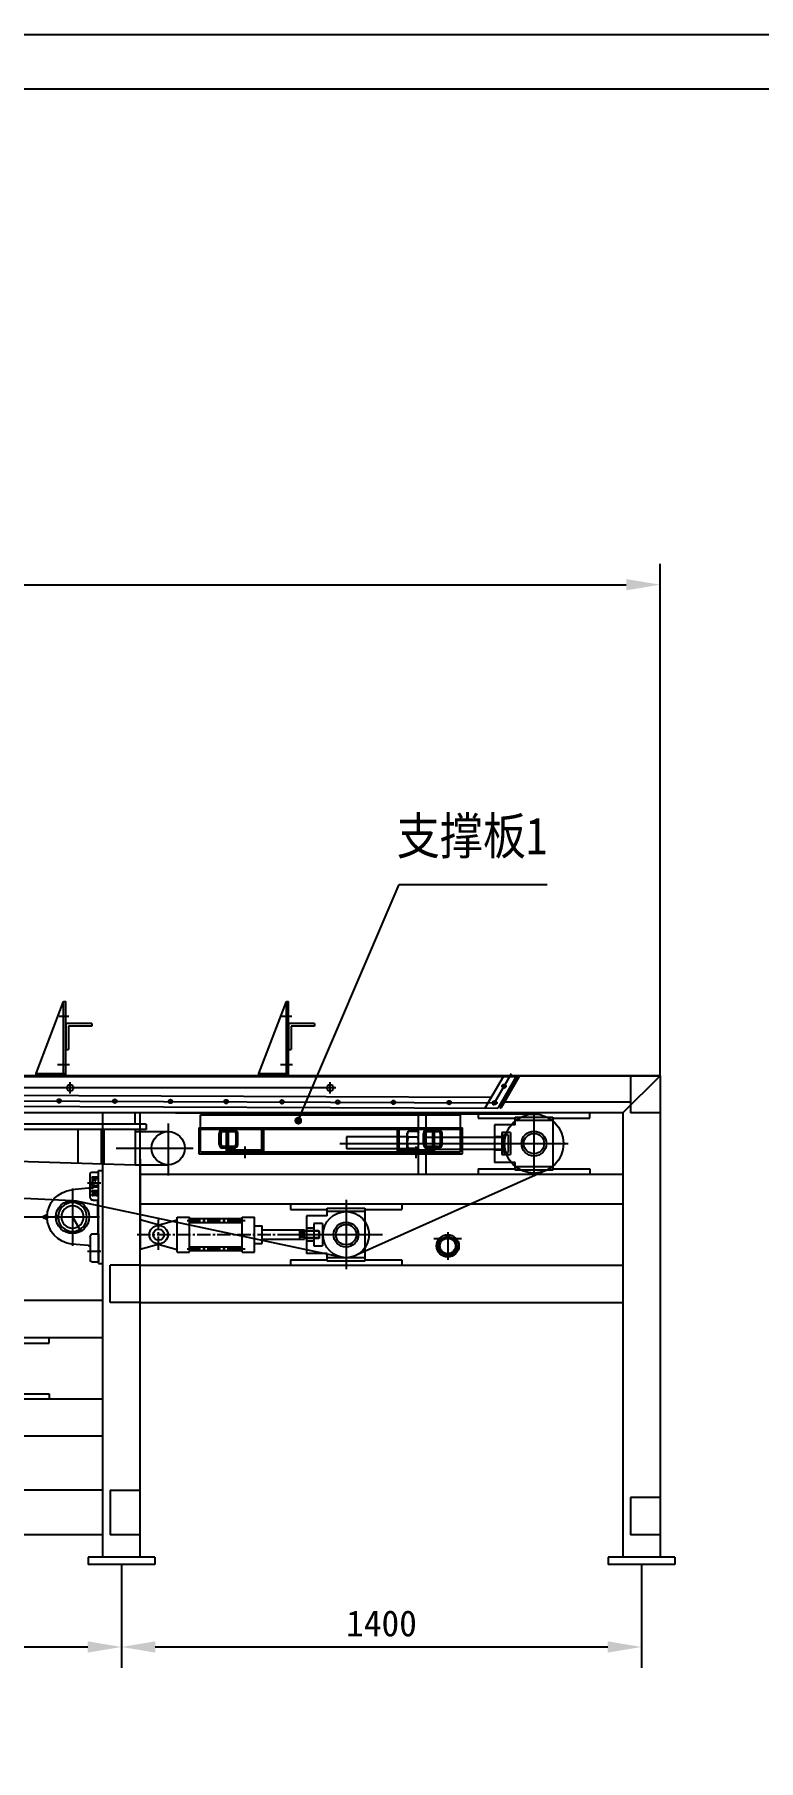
# Model space of a CAD drawing. Header units: millimetres. Extents: x 240259 to 493453, y 23078 to 57380.
# Drawn here: x 246410 to 248359, y 27091 to 31734 of the extents above; entities that cross this region are included whole.
import ezdxf
from ezdxf.enums import TextEntityAlignment as Align
from ezdxf.lldxf.tags import DXFTag

# ---------------------------------------------------------------- set-up
doc = ezdxf.new("R2010")
doc.units = ezdxf.units.MM
doc.linetypes.add('GEN3', pattern=[6.25, 4.75, -1.5])
doc.linetypes.add('点画线', pattern=[18, 12, -2, 2, -2])
for name, color, linetype in [('0N', 7, 'Continuous'), ('10', 10, 'Continuous'), ('2细线层', 4, 'Continuous'), ('3', 6, 'GEN3'), ('3A', 6, 'GEN3A'), ('3中心线层', 1, 'CENTER'), ('4', 3, 'Continuous'), ('4虚线层', 6, 'DASHED'), ('6', 2, 'Continuous'), ('7', 4, 'GEN7'), ('8', 1, 'Continuous'), ('RAHM5', 7, 'Continuous'), ('TILE1', 5, 'Continuous')]:
    doc.layers.add(name, color=color, linetype=linetype)
doc.styles.add('66', font='仿宋_GB2312', dxfattribs={"width": 0.85})
doc.styles.add('HZ', font='geniso', dxfattribs={"width": 0.7, "bigfont": 'hztxt'})
tags = doc.linetypes.add('CENTER', pattern=[2, 1.25, -0.25, 0.25, -0.25]).pattern_tags.tags
tags[10:11] = [DXFTag(74, 4), DXFTag(75, 0), DXFTag(340, '0'), DXFTag(46, 1.0), DXFTag(50, 0.0), DXFTag(44, 0.0), DXFTag(45, 0.0)]
tags[8:9] = [DXFTag(74, 4), DXFTag(75, 0), DXFTag(340, '0'), DXFTag(46, 1.0), DXFTag(50, 0.0), DXFTag(44, 0.0), DXFTag(45, 0.0)]
tags[6:7] = [DXFTag(74, 4), DXFTag(75, 0), DXFTag(340, '0'), DXFTag(46, 1.0), DXFTag(50, 0.0), DXFTag(44, 0.0), DXFTag(45, 0.0)]
tags[4:5] = [DXFTag(74, 4), DXFTag(75, 0), DXFTag(340, '0'), DXFTag(46, 1.0), DXFTag(50, 0.0), DXFTag(44, 0.0), DXFTag(45, 0.0)]
tags = doc.linetypes.add('DASHED', pattern=[0.75, 0.5, -0.25]).pattern_tags.tags
tags[6:7] = [DXFTag(74, 4), DXFTag(75, 0), DXFTag(340, '0'), DXFTag(46, 1.0), DXFTag(50, 0.0), DXFTag(44, 0.0), DXFTag(45, 0.0)]
tags[4:5] = [DXFTag(74, 4), DXFTag(75, 0), DXFTag(340, '0'), DXFTag(46, 1.0), DXFTag(50, 0.0), DXFTag(44, 0.0), DXFTag(45, 0.0)]
tags = doc.linetypes.add('EB_DASHDOT', pattern=[39, 30, -3, 3, -3]).pattern_tags.tags
tags[10:11] = [DXFTag(74, 4), DXFTag(75, 0), DXFTag(340, '0'), DXFTag(46, 1.0), DXFTag(50, 0.0), DXFTag(44, 0.0), DXFTag(45, 0.0)]
tags[8:9] = [DXFTag(74, 4), DXFTag(75, 0), DXFTag(340, '0'), DXFTag(46, 1.0), DXFTag(50, 0.0), DXFTag(44, 0.0), DXFTag(45, 0.0)]
tags[6:7] = [DXFTag(74, 4), DXFTag(75, 0), DXFTag(340, '0'), DXFTag(46, 1.0), DXFTag(50, 0.0), DXFTag(44, 0.0), DXFTag(45, 0.0)]
tags[4:5] = [DXFTag(74, 4), DXFTag(75, 0), DXFTag(340, '0'), DXFTag(46, 1.0), DXFTag(50, 0.0), DXFTag(44, 0.0), DXFTag(45, 0.0)]
tags = doc.linetypes.add('GEN3A', pattern=[3.75, 3, -0.75]).pattern_tags.tags
tags[6:7] = [DXFTag(74, 4), DXFTag(75, 0), DXFTag(340, '0'), DXFTag(46, 1.0), DXFTag(50, 0.0), DXFTag(44, 0.0), DXFTag(45, 0.0)]
tags[4:5] = [DXFTag(74, 4), DXFTag(75, 0), DXFTag(340, '0'), DXFTag(46, 1.0), DXFTag(50, 0.0), DXFTag(44, 0.0), DXFTag(45, 0.0)]
tags = doc.linetypes.add('GEN7', pattern=[13.75, 9.75, -1.5, 1, -1.5]).pattern_tags.tags
tags[10:11] = [DXFTag(74, 4), DXFTag(75, 0), DXFTag(340, '0'), DXFTag(46, 1.0), DXFTag(50, 0.0), DXFTag(44, 0.0), DXFTag(45, 0.0)]
tags[8:9] = [DXFTag(74, 4), DXFTag(75, 0), DXFTag(340, '0'), DXFTag(46, 1.0), DXFTag(50, 0.0), DXFTag(44, 0.0), DXFTag(45, 0.0)]
tags[6:7] = [DXFTag(74, 4), DXFTag(75, 0), DXFTag(340, '0'), DXFTag(46, 1.0), DXFTag(50, 0.0), DXFTag(44, 0.0), DXFTag(45, 0.0)]
tags[4:5] = [DXFTag(74, 4), DXFTag(75, 0), DXFTag(340, '0'), DXFTag(46, 1.0), DXFTag(50, 0.0), DXFTag(44, 0.0), DXFTag(45, 0.0)]
tags = doc.linetypes.add('HIDDEN', pattern=[0.375, 0.25, -0.125]).pattern_tags.tags
tags[6:7] = [DXFTag(74, 4), DXFTag(75, 0), DXFTag(340, '0'), DXFTag(46, 1.0), DXFTag(50, 0.0), DXFTag(44, 0.0), DXFTag(45, 0.0)]
tags[4:5] = [DXFTag(74, 4), DXFTag(75, 0), DXFTag(340, '0'), DXFTag(46, 1.0), DXFTag(50, 0.0), DXFTag(44, 0.0), DXFTag(45, 0.0)]
doc.dimstyles.new('GEN-ISO', dxfattribs={"dimscale": 7, "dimtxt": 8, "dimasz": 6, "dimexe": 3, "dimexo": 0, "dimgap": 3, "dimtad": 1, "dimdsep": 46, "dimtxsty": 'Standard', "dimcen": 0, "dimclrd": 256, "dimclre": 256, "dimclrt": 2, "dimadec": 0, "dimazin": 0, "dimtp": 0.1, "dimtm": 0.1, "dimtfac": 0.71, "dimtmove": 0, "dimatfit": 3, "dimfxl": 0, "dimtolj": 1, "dimtzin": 0, "dimarcsym": 0})
doc.dimstyles.new('GEN-ISO$7', dxfattribs={"dimscale": 7, "dimtxt": 8, "dimasz": 6, "dimexe": 3, "dimexo": 0, "dimgap": 3, "dimtad": 1, "dimdsep": 46, "dimtxsty": 'Standard', "dimcen": 0, "dimclrd": 256, "dimclre": 256, "dimclrt": 2, "dimadec": 0, "dimazin": 0, "dimtp": 0.1, "dimtm": 0.1, "dimtfac": 0.71, "dimtmove": 0, "dimatfit": 3, "dimldrblk": 'DOT', "dimfxl": 0, "dimtolj": 1, "dimtzin": 0, "dimarcsym": 0})

# ---------------------------------------------------------------- blocks, each defined once
blk = doc.blocks.new('*U1475')
at = {"layer": '0N'}
for p, q in [((2.5, 31.8), (0, 27.5)), ((0, 27.5), (0, -27.5)), ((2.5, 31.8), (29.4, 31.8)), ((2.5, 15.9), (29.4, 15.9)), ((29.4, 31.8), (31.9, 27.5)), ((31.9, 27.5), (31.9, -27.5)), ((2.5, -31.8), (0, -27.5)), ((2.5, -15.9), (29.4, -15.9)), ((2.5, -31.8), (29.4, -31.8)), ((29.4, -31.8), (31.9, -27.5))]:
    blk.add_line(p, q, dxfattribs=at)
for centre, radius, start, end in [((14, 23.8), 14, 154.4385, 214.4385), ((52.5, 0), 52.5, 162.383, 197.617), ((17.9, 23.8), 14, 325.5615, 25.5615), ((-20.6, 0), 52.5, 342.383, 17.617), ((14, -23.8), 14, 145.5615, 205.5615), ((17.9, -23.8), 14, 334.4385, 34.4385)]:
    blk.add_arc(centre, radius, start, end, dxfattribs=at)
blk = doc.blocks.new('GB-A3')
blk.add_lwpolyline([(25, 5), (25, 292), (415, 292), (415, 5)], close=True)
at = {"layer": 'TILE1'}
blk.add_lwpolyline([(0, 297), (420, 297), (420, 0), (0, 0)], dxfattribs=at)
at = {"layer": 'RAHM5', "style": 'HZ', "width": 0.7}
blk.add_attdef('GEN-TITLE-NR{8.15}', text='', height=7, rotation=180, dxfattribs=at).set_placement((54.84, 285.73), align=Align.MIDDLE)
blk = doc.blocks.new('*D1494')
at = {"layer": '4', "lineweight": -2, "transparency": 16777216}
for p, q in [((242949.3, 27618.2), (242949.3, 27340.5)), ((246644.3, 27618.2), (246644.3, 27340.5)), ((243040.3, 27396.5), (246553.3, 27396.5))]:
    blk.add_line(p, q, dxfattribs=at)
at = {"layer": '4', "transparency": 16777216}
for points in [[(243040.3, 27411.7), (243040.3, 27381.3), (242949.3, 27396.5)], [(246553.3, 27411.7), (246553.3, 27381.3), (246644.3, 27396.5)]]:
    blk.add_solid(points, dxfattribs=at)
at = {"layer": 'Defpoints', "color": 0, "transparency": 16777216}
for p in [(242949.3, 27618.2), (246644.3, 27618.2), (246644.3, 27396.5)]:
    blk.add_point(p, dxfattribs=at)
at = {"layer": '4', "color": 2, "transparency": 16777216, "insert": (244796.8, 27459.5), "char_height": 70, "attachment_point": 5, "bg_fill": 3, "box_fill_scale": 1.1, "bg_fill_color": 256, "bg_fill_true_color": 13158600, "bg_fill_transparency": 7054224}
blk.add_mtext('\\A1;3695', dxfattribs=at)
blk = doc.blocks.new('*D1495')
at = {"layer": '4', "lineweight": -2, "transparency": 16777216}
for p, q in [((246644.3, 27618.2), (246644.3, 27340.5)), ((248044.3, 27618.2), (248044.3, 27340.5)), ((246735.3, 27396.5), (247953.3, 27396.5))]:
    blk.add_line(p, q, dxfattribs=at)
at = {"layer": '4', "transparency": 16777216}
for points in [[(246735.3, 27411.7), (246735.3, 27381.3), (246644.3, 27396.5)], [(247953.3, 27411.7), (247953.3, 27381.3), (248044.3, 27396.5)]]:
    blk.add_solid(points, dxfattribs=at)
at = {"layer": 'Defpoints', "color": 0, "transparency": 16777216}
for p in [(246644.3, 27618.2), (248044.3, 27618.2), (248044.3, 27396.5)]:
    blk.add_point(p, dxfattribs=at)
at = {"layer": '4', "color": 2, "transparency": 16777216, "insert": (247344.3, 27459.5), "char_height": 70, "attachment_point": 5, "bg_fill": 3, "box_fill_scale": 1.1, "bg_fill_color": 256, "bg_fill_true_color": 13158600, "bg_fill_transparency": 12169356}
blk.add_mtext('\\A1;1400', dxfattribs=at)
blk = doc.blocks.new('*D1497')
at = {"layer": '4', "lineweight": -2, "transparency": 16777216}
for p, q in [((242389.3, 29598.2), (242389.3, 30310.3)), ((248094.3, 28933.2), (248094.3, 30310.3)), ((242480.3, 30254.3), (248003.3, 30254.3))]:
    blk.add_line(p, q, dxfattribs=at)
at = {"layer": '4', "transparency": 16777216}
for points in [[(242480.3, 30269.4), (242480.3, 30239.1), (242389.3, 30254.3)], [(248003.3, 30269.4), (248003.3, 30239.1), (248094.3, 30254.3)]]:
    blk.add_solid(points, dxfattribs=at)
at = {"layer": 'Defpoints', "color": 0, "transparency": 16777216}
for p in [(248094.3, 30254.3), (242389.3, 29598.2), (248094.3, 28933.2)]:
    blk.add_point(p, dxfattribs=at)
at = {"layer": '4', "color": 2, "transparency": 16777216, "insert": (245241.8, 30317.3), "char_height": 70, "attachment_point": 5, "bg_fill": 3, "box_fill_scale": 1.1, "bg_fill_color": 256, "bg_fill_true_color": 13158600, "bg_fill_transparency": 1966244}
blk.add_mtext('\\A1;5705', dxfattribs=at)
blk = doc.blocks.new('GYU')
for p, q in [((246553.8, 29477.2), (246498.9, 29492.7)), ((246498.9, 29492.7), (246498.9, 29412.6)), ((246543.9, 29477.2), (246598.9, 29492.7)), ((246598.9, 29405.7), (246598.9, 29499.7)), ((246598.9, 29499.7), (246631.9, 29499.7)), ((246631.9, 29405.7), (246631.9, 29499.7)), ((246631.9, 29495.7), (246773.9, 29495.7)), ((246631.9, 29485.7), (246773.9, 29485.7)), ((246773.9, 29499.7), (246806.9, 29499.7)), ((246773.9, 29405.7), (246773.9, 29499.7)), ((246806.9, 29405.7), (246806.9, 29499.7)), ((246806.9, 29476.2), (246827.9, 29476.2)), ((246827.9, 29429.2), (246827.9, 29476.2)), ((246827.9, 29465.2), (246941.9, 29465.2)), ((246827.9, 29440.2), (246941.9, 29440.2)), ((246931.9, 29445.7), (246931.9, 29459.7)), ((246941.9, 29459.7), (246931.9, 29459.7)), ((246941.9, 29445.7), (246931.9, 29445.7)), ((246941.9, 29440.2), (246941.9, 29465.2)), ((246980.6, 29462.7), (246941.9, 29462.7)), ((246980.6, 29442.7), (246941.9, 29442.7)), ((246980.6, 29462.7), (246980.6, 29442.7)), ((246981.9, 29461.2), (246980.6, 29462.7)), ((246981.9, 29444.2), (246980.6, 29442.7)), ((246981.9, 29444.2), (246981.9, 29461.2)), ((246553.8, 29428.2), (246498.9, 29412.6)), ((246543.9, 29428.2), (246598.9, 29412.6)), ((246598.9, 29405.7), (246631.9, 29405.7)), ((246631.9, 29419.7), (246773.9, 29419.7)), ((246631.9, 29409.7), (246773.9, 29409.7)), ((246773.9, 29405.7), (246806.9, 29405.7)), ((246806.9, 29429.2), (246827.9, 29429.2))]:
    blk.add_line(p, q)
for radius in [25, 15]:
    blk.add_circle((246548.9, 29452.7), radius)
at = {"layer": '2细线层'}
for p, q in [((246927.9, 29465.2), (246927.9, 29440.2)), ((246931.9, 29459.7), (246941.9, 29445.7)), ((246931.9, 29445.7), (246941.9, 29459.7)), ((246981.4, 29461.7), (246941.9, 29461.7)), ((246981.4, 29443.7), (246941.9, 29443.7))]:
    blk.add_line(p, q, dxfattribs=at)
at = {"layer": '3中心线层', "linetype": '点画线', "ltscale": 3}
for p, q in [((246548.9, 29411.5), (246548.9, 29493.8)), ((246625.8, 29490.7), (246783.7, 29490.7)), ((246490.7, 29452.7), (246987.5, 29452.7)), ((246625.8, 29414.7), (246783.7, 29414.7))]:
    blk.add_line(p, q, dxfattribs=at)
blk = doc.blocks.new('_Dot')
at = {"color": 0, "linetype": 'ByBlock', "lineweight": -2}
blk.add_line((-0.5, 0), (-1, 0), dxfattribs=at)
at = {"color": 0, "linetype": 'ByBlock', "const_width": 0.5}
blk.add_lwpolyline([(-0.25, 0, 1), (0.25, 0, 1)], format="xyb", close=True, dxfattribs=at)
blk = doc.blocks.new('ARE')
at = {"layer": '8'}
h = blk.add_hatch(dxfattribs=at)
h.set_pattern_fill('ANSI31', color=256, scale=2, style=0)
h.paths.add_polyline_path([(159838, 20597.8), (159823, 20597.8, 0.414214), (159813, 20587.8), (159813, 20557.8, 0.414214), (159823, 20547.8), (159838, 20547.8), (159838, 20552.8), (159823, 20552.8, -0.414214), (159818, 20557.8), (159818, 20587.8, -0.414214), (159823, 20592.8), (159838, 20592.8)])
h.paths.add_polyline_path([(159853, 20597.8), (159838, 20597.8), (159838, 20592.8), (159853, 20592.8, -0.414214), (159858, 20587.8), (159858, 20557.8, -0.414214), (159853, 20552.8), (159838, 20552.8), (159838, 20547.8), (159853, 20547.8, 0.414214), (159863, 20557.8), (159863, 20587.8, 0.414214)])
for p, q in [((159813, 20557.8), (159813, 20587.8)), ((159818, 20557.8), (159818, 20587.8)), ((159823, 20597.8), (159853, 20597.8)), ((159823, 20592.8), (159853, 20592.8)), ((159858, 20587.8), (159858, 20557.8)), ((159863, 20557.8), (159863, 20587.8)), ((159853, 20552.8), (159823, 20552.8)), ((159853, 20547.8), (159823, 20547.8))]:
    blk.add_line(p, q)
for centre, radius, start, end in [((159823, 20587.8), 10, 90, 180), ((159823, 20587.8), 5, 90, 180), ((159853, 20587.8), 10, 0, 90), ((159853, 20587.8), 5, 0, 90), ((159823, 20557.8), 10, 180, 270), ((159823, 20557.8), 5, 180, 270), ((159853, 20557.8), 10, 270, 0), ((159853, 20557.8), 5, 270, 0)]:
    blk.add_arc(centre, radius, start, end)
blk = doc.blocks.new('骨架')
for p, q in [((247618.9, 29220.6), (246278.9, 29220.6)), ((246278.9, 29190.6), (246278.9, 29220.6)), ((247618.9, 29190.6), (247618.9, 29220.6)), ((247648.9, 29190.6), (246248.9, 29190.6)), ((246248.9, 29190.6), (246248.9, 29175.6)), ((247648.9, 29175.6), (246248.9, 29175.6)), ((246278.9, 29175.6), (246278.9, 29120.6)), ((247618.9, 29175.6), (247618.9, 29081.3)), ((247618.9, 29170.3), (247707.9, 29170.3)), ((247648.9, 29190.6), (247648.9, 29175.6)), ((246278.9, 29120.6), (247618.9, 29081.3)), ((247618.9, 29081.3), (247707.9, 29081.3))]:
    blk.add_line(p, q)
blk.add_circle((247707.9, 29125.8), 44.5)
at = {"layer": '4虚线层', "ltscale": 100}
for p, q in [((246365.6, 29118.1), (246365.6, 29175.6)), ((246428.6, 29116), (246428.6, 29175.6)), ((246435.6, 29116), (246435.6, 29175.6)), ((246736, 29107.2), (246736, 29175.6)), ((246799, 29105.4), (246799, 29175.6)), ((246806, 29105.1), (246806, 29175.6)), ((247110.2, 29096.2), (247110.2, 29175.6)), ((247173.2, 29094.4), (247173.2, 29175.6)), ((247180.2, 29094.1), (247180.2, 29175.6)), ((247465.6, 29085.8), (247465.6, 29175.6)), ((247528.6, 29083.9), (247528.6, 29175.6)), ((247535.6, 29083.7), (247535.6, 29175.6))]:
    blk.add_line(p, q, dxfattribs=at)
at = {"layer": '8', "linetype": 'GEN3A', "ltscale": 20}
for p, q in [((247707.9, 29192.1), (247707.9, 29052)), ((247567.5, 29125.8), (247774.8, 29125.8))]:
    blk.add_line(p, q, dxfattribs=at)
at = {"layer": '4'}
for p in [(86840.8, 8511.2), (87430.8, 8493.7)]:
    blk.add_blockref('ARE', p, dxfattribs=at)
blk = doc.blocks.new('饿死人同人地图')
for p, q in [((246702.6, 29886.3), (247412.6, 29886.3)), ((246702.6, 29886.3), (246702.6, 29816.3)), ((246777.6, 29816.3), (246777.6, 29881.3)), ((246877.6, 29881.3), (246777.6, 29881.3)), ((246782.6, 29826.3), (246782.6, 29881.3)), ((246872.6, 29826.3), (246872.6, 29881.3)), ((246877.6, 29816.3), (246877.6, 29881.3)), ((247237.6, 29816.3), (247237.6, 29881.3)), ((247337.6, 29881.3), (247237.6, 29881.3)), ((247242.6, 29826.3), (247242.6, 29881.3)), ((247332.6, 29826.3), (247332.6, 29881.3)), ((247337.6, 29816.3), (247337.6, 29881.3)), ((247412.6, 29816.3), (247412.6, 29886.3)), ((246702.6, 29816.3), (247412.6, 29816.3)), ((246877.6, 29826.3), (246777.6, 29826.3)), ((246877.6, 29816.3), (246777.6, 29816.3)), ((247105.1, 29816.3), (247005.1, 29816.3)), ((247337.6, 29826.3), (247237.6, 29826.3)), ((247337.6, 29816.3), (247237.6, 29816.3))]:
    blk.add_line(p, q)
at = {"layer": '3'}
for p, q in [((246818.6, 29816.3), (246818.6, 29826.3)), ((246836.6, 29816.3), (246836.6, 29826.3)), ((247278.6, 29816.3), (247278.6, 29826.3)), ((247296.6, 29816.3), (247296.6, 29826.3))]:
    blk.add_line(p, q, dxfattribs=at)
at = {"layer": '3中心线层', "ltscale": 30}
for p, q in [((246827.6, 29804.2), (246827.6, 29836.1)), ((247287.6, 29804.2), (247287.6, 29836.1))]:
    blk.add_line(p, q, dxfattribs=at)
at = {"layer": '4虚线层', "ltscale": 100}
for p, q in [((246707.6, 29881.3), (246707.6, 29921.3)), ((246707.6, 29921.3), (247407.6, 29921.3)), ((247407.6, 29821.3), (247407.6, 29921.3)), ((246707.6, 29821.3), (246707.6, 29886.3)), ((247407.6, 29881.3), (246707.6, 29881.3)), ((246707.6, 29821.3), (247407.6, 29821.3))]:
    blk.add_line(p, q, dxfattribs=at)
at = {"layer": '4'}
for p in [(86944.6, 9283.5), (87494.6, 9283.5)]:
    blk.add_blockref('ARE', p, dxfattribs=at)
blk = doc.blocks.new('超负荷vj')
for p, q in [((247962.4, 32989.2), (245462.4, 32989.2)), ((245462.4, 32914.2), (245462.4, 32989.2)), ((247927.7, 32989.2), (247878.7, 32904.3)), ((247962.4, 32989.2), (247913.3, 32904.2)), ((245462.4, 32914.2), (247913.3, 32904.2)), ((247887.4, 32919.3), (247887.3, 32919.2))]:
    blk.add_line(p, q)
for centre, radius in [((246062.4, 32959.2), 9), ((246762.4, 32959.2), 9), ((247462.4, 32959.2), 9), ((247930.3, 32963.6), 5), ((245532.4, 32928.9), 5), ((245682.4, 32928.3), 5), ((245832.4, 32927.7), 5), ((245982.4, 32927.1), 5), ((246132.4, 32926.5), 5), ((246282.4, 32925.8), 5), ((246432.4, 32925.2), 5), ((246582.6, 32924.6), 5), ((246732.6, 32924), 5), ((246882.6, 32923.4), 5), ((247032.6, 32922.8), 5), ((247182.6, 32922.2), 5), ((247332.6, 32921.6), 5), ((247482.6, 32921), 5), ((247632.6, 32920.3), 5), ((247782.6, 32919.7), 5), ((247904.7, 32919.2), 5)]:
    blk.add_circle(centre, radius)
at = {"layer": '3中心线层', "ltscale": 30}
for p, q in [((246062.4, 32943.8), (246062.4, 32974.6)), ((246762.4, 32943.8), (246762.4, 32974.6)), ((247462.4, 32943.8), (247462.4, 32974.6)), ((247949.4, 32996.7), (247900.3, 32911.7)), ((245462.4, 32929.2), (247913.4, 32919.2)), ((247477.5, 32959.2), (246044.5, 32959.2))]:
    blk.add_line(p, q, dxfattribs=at)
at = {"layer": '4虚线层', "ltscale": 55}
blk.add_line((245462.5, 32944.2), (247896, 32934.3), dxfattribs=at)
blk = doc.blocks.new('法国人规划')
for p, q in [((245128.8, 55952.9), (245128.8, 55950.8)), ((245128.8, 55952.9), (245128.8, 55950.8)), ((245132.1, 55960.6), (245131.2, 55957.9)), ((245131.2, 55957.9), (245137.8, 55957.9)), ((245131.6, 55952.9), (245131.6, 55950.8)), ((245131.6, 55952.9), (245131.6, 55950.8)), ((245131.7, 55956.1), (245137.3, 55956.1)), ((245132.1, 55960.6), (245136.9, 55960.6)), ((245136.9, 55960.6), (245137.8, 55957.9)), ((245137.4, 55952.9), (245137.4, 55950.8)), ((245137.4, 55952.9), (245137.4, 55950.8)), ((245140.3, 55952.9), (245140.3, 55950.8)), ((245140.3, 55952.9), (245140.3, 55950.8)), ((245129.5, 55921.9), (245129.5, 55920.4)), ((245129.5, 55921.9), (245139.5, 55921.9)), ((245130.2, 55950.1), (245138.8, 55950.1)), ((245139.5, 55921.9), (245139.5, 55920.4)), ((245057.4, 55838.6), (245061.6, 55883.7)), ((245165.4, 55858.3), (245166.7, 55857.6)), ((245171.7, 55866.2), (245166.7, 55857.6)), ((245170.4, 55866.9), (245171.7, 55866.2)), ((245211.6, 55838.6), (245207.4, 55883.7)), ((245014, 55830.1), (245014, 55812.1)), ((245089.5, 55812.1), (245014, 55812.1)), ((245081.5, 55834.1), (245018, 55834.1)), ((245026.5, 55814.6), (245030.7, 55814.6)), ((245037, 55822), (245037, 55819.1)), ((245040, 55829.6), (245040, 55825.6)), ((245045, 55829.6), (245050.1, 55829.6)), ((245049.8, 55814.6), (245053.8, 55814.6)), ((245053.4, 55829.6), (245058.5, 55829.6)), ((245063.5, 55829.6), (245067.7, 55829.6)), ((245067.7, 55814.6), (245063.5, 55814.6)), ((245072.9, 55829.6), (245077, 55829.6)), ((245077, 55814.6), (245072.9, 55814.6)), ((245089.5, 55826.1), (245089.5, 55812.1)), ((245134.5, 55814.1), (245091.5, 55814.1)), ((245134.5, 55814.1), (245177.5, 55814.1)), ((245179.5, 55826.1), (245179.5, 55812.1)), ((245179.5, 55812.1), (245255, 55812.1)), ((245187.5, 55834.1), (245251, 55834.1)), ((245255, 55830.1), (245255, 55812.1))]:
    blk.add_line(p, q)
for radius in [38.9, 30]:
    blk.add_circle((245134.5, 55881.9), radius)
for centre, radius, start, end in [((245126.1, 55958.3), 6, 296.029, 339.039), ((245130.2, 55951.7), 1.85, 38.78, 102.557), ((245134.5, 55957.9), 3.3, 180, 209.044), ((245134.5, 55947.2), 6.36, 63.044, 116.956), ((245134.5, 55957.9), 3.3, 328.047, 0), ((245142.9, 55958.3), 6, 200.961, 243.971), ((245138.8, 55951.7), 1.85, 77.443, 141.22), ((245134.5, 55876.9), 73.2, 5.318, 174.683), ((245130.2, 55951.9), 1.84, 218.228, 321.772), ((245134.5, 55956.4), 6.29, 242.723, 297.277), ((245138.8, 55951.9), 1.84, 218.228, 321.771), ((245018, 55830.1), 4, 90, 180), ((244997.5, 55822.1), 30, 0, 14.477), ((245033.3, 55858.8), 30, 256.997, 283.003), ((244997.5, 55822.1), 30, 345.522, 0), ((245059.7, 55822.1), 30, 171.59, 180.467), ((245032.5, 55851.7), 30, 264.651, 278.627), ((245032.5, 55789.5), 30, 81.373, 95.109), ((245059.7, 55822.1), 30, 185.248, 194.477), ((245033.3, 55796.6), 30, 76.997, 96.194), ((245036.9, 55818.8), 13.5, 0, 53.13), ((245036.9, 55818.8), 13.5, 341.874, 0), ((245063.6, 55830.9), 13.5, 185.687, 209.208), ((245040, 55830.9), 13.5, 330.792, 354.313), ((245052.5, 55839.1), 5, 270, 354.682), ((245066.6, 55818.8), 13.5, 126.87, 198.126), ((245034.5, 55822.1), 30, 0, 14.477), ((245034.5, 55822.1), 30, 345.522, 0), ((245096.7, 55822.1), 30, 165.523, 177.455), ((245070.3, 55853.2), 30, 263.266, 276.734), ((245070.3, 55791), 30, 83.266, 96.734), ((245096.7, 55822.1), 30, 182.545, 194.477), ((245043.8, 55822.1), 30, 2.545, 14.477), ((245043.8, 55822.1), 30, 345.522, 357.455), ((245106.1, 55822.1), 30, 165.523, 194.477), ((245081.5, 55826.1), 8, 0, 90), ((245091.5, 55812.1), 2, 90, 180), ((245177.5, 55812.1), 2, 0, 90), ((245187.5, 55826.1), 8, 90, 180), ((245216.6, 55839.1), 5, 185.317, 270), ((245251, 55830.1), 4, 0, 90)]:
    blk.add_arc(centre, radius, start, end)
at = {"layer": '3中心线层'}
for p, q in [((245134.5, 55963.6), (245134.5, 55808.9)), ((245057.7, 55881.9), (245211.7, 55881.9)), ((245134.5, 55881.9), (245174.5, 55858.8)), ((245042.5, 55841.5), (245042.5, 55805.9)), ((245226.5, 55841.5), (245226.5, 55805.9))]:
    blk.add_line(p, q, dxfattribs=at)
blk = doc.blocks.new('*D1517')
at = {"layer": '4', "lineweight": -2, "transparency": 16777216}
for p, q in [((246430.8, 28553.2), (246344.4, 28553.2)), ((246365.4, 28511.2), (246365.4, 28370.2)), ((246421, 28328.2), (246344.4, 28328.2))]:
    blk.add_line(p, q, dxfattribs=at)
at = {"layer": '4', "transparency": 16777216}
for points in [[(246358.4, 28511.2), (246372.4, 28511.2), (246365.4, 28553.2)], [(246358.4, 28370.2), (246372.4, 28370.2), (246365.4, 28328.2)]]:
    blk.add_solid(points, dxfattribs=at)
at = {"layer": 'Defpoints', "color": 0, "transparency": 16777216}
for p in [(246430.8, 28553.2), (246365.4, 28328.2), (246421, 28328.2)]:
    blk.add_point(p, dxfattribs=at)
at = {"layer": '4', "color": 2, "transparency": 16777216, "insert": (246316.4, 28440.7), "char_height": 56, "attachment_point": 5, "rotation": 90, "bg_fill": 3, "box_fill_scale": 1.1, "bg_fill_color": 256, "bg_fill_true_color": 13158600, "bg_fill_transparency": 453356}
blk.add_mtext('\\A1;225', dxfattribs=at)

msp = doc.modelspace()

# ---------------------------------------------------------------- linework, layer by layer
for p, q in [((248094.284, 28933.232), (244699.284, 28933.232)), ((247673.968, 28933.232), (248094.284, 28933.232)), ((247994.284, 28833.232), (248094.284, 28933.232)), ((248094.284, 28933.232), (248094.284, 27638.232)), ((247663.413, 28846.63), (247665.145, 28845.63)), ((247994.284, 28833.232), (244799.284, 28833.232)), ((246594.284, 27638.232), (246594.284, 28833.232)), ((246694.284, 27638.232), (246694.284, 28833.232)), ((247444.284, 28668.232), (247444.284, 28833.232)), ((247464.284, 28668.232), (247464.284, 28833.232)), ((247604.78, 28833.232), (247604.78, 28818.732)), ((247604.78, 28818.732), (247704.15, 28818.732)), ((247648.64, 28801.442), (247648.64, 28700.182)), ((247704.15, 28801.442), (247648.64, 28801.442)), ((247704.15, 28801.442), (247704.15, 28822.182)), ((247704.15, 28822.182), (247805.41, 28822.182)), ((247805.41, 28822.182), (247805.41, 28679.442)), ((247805.41, 28818.732), (247904.78, 28818.732)), ((247904.78, 28818.732), (247904.78, 28833.232)), ((247994.284, 28833.232), (247994.284, 27638.232)), ((246694.284, 28515.232), (246694.284, 28751.232)), ((247250.124, 28768.592), (247250.124, 28736.872)), ((247413.66, 28768.592), (247250.124, 28768.592)), ((247673.02, 28766.672), (247464.284, 28766.672)), ((247668.16, 28768.502), (247648.64, 28768.502)), ((247668.16, 28780.702), (247668.16, 28720.922)), ((247691.34, 28780.702), (247668.16, 28780.702)), ((247673.02, 28774.602), (247673.02, 28727.022)), ((247685.22, 28774.602), (247673.02, 28774.602)), ((247685.22, 28774.602), (247685.22, 28727.022)), ((247691.34, 28780.702), (247691.34, 28720.922)), ((246694.284, 28708.392), (246694.284, 28506.232)), ((247413.66, 28736.872), (247250.124, 28736.872)), ((247673.02, 28734.952), (247464.284, 28734.952)), ((247668.16, 28733.122), (247648.64, 28733.122)), ((247704.15, 28700.182), (247648.64, 28700.182)), ((247668.16, 28720.922), (247691.34, 28720.922)), ((247673.02, 28727.022), (247685.22, 28727.022)), ((247704.15, 28679.442), (247704.15, 28700.182)), ((246582.284, 28427.732), (246582.284, 28678.732)), ((246582.284, 28678.732), (246594.284, 28678.732)), ((246594.284, 28427.732), (246594.284, 28678.732)), ((246694.284, 28668.232), (247994.284, 28668.232)), ((247604.78, 28682.732), (247704.15, 28682.732)), ((247604.78, 28682.732), (247604.78, 28668.232)), ((247805.41, 28679.442), (247704.15, 28679.442)), ((247805.41, 28682.732), (247904.78, 28682.732)), ((247904.78, 28682.732), (247904.78, 28668.232)), ((246694.284, 27638.232), (246694.284, 28638.232)), ((246694.284, 28588.232), (247994.284, 28588.232)), ((247098.905, 28588.232), (247098.905, 28573.652)), ((247098.905, 28573.652), (247198.275, 28573.652)), ((247142.765, 28556.362), (247142.765, 28455.102)), ((247198.275, 28556.362), (247142.765, 28556.362)), ((247198.275, 28556.362), (247198.275, 28577.102)), ((247198.275, 28577.102), (247299.535, 28577.102)), ((247299.535, 28577.102), (247299.535, 28434.362)), ((247299.535, 28573.652), (247398.905, 28573.652)), ((247398.905, 28588.232), (247398.905, 28573.652)), ((247162.285, 28523.422), (247142.765, 28523.422)), ((247162.285, 28535.622), (247162.285, 28475.842)), ((247185.465, 28535.622), (247162.285, 28535.622)), ((247185.465, 28535.622), (247185.465, 28475.842)), ((247162.285, 28488.042), (247142.765, 28488.042)), ((247162.285, 28475.842), (247185.465, 28475.842)), ((246582.284, 28427.732), (246594.284, 28427.732)), ((246694.284, 28423.232), (247994.284, 28423.232)), ((247098.905, 28437.652), (247198.275, 28437.652)), ((247098.905, 28437.652), (247098.905, 28423.232)), ((247198.275, 28455.102), (247142.765, 28455.102)), ((247198.275, 28434.362), (247198.275, 28455.102)), ((247299.535, 28434.362), (247198.275, 28434.362)), ((247299.535, 28437.652), (247398.905, 28437.652)), ((247398.905, 28437.652), (247398.905, 28423.232)), ((246594.284, 28328.232), (244799.284, 28328.232)), ((246694.284, 28323.232), (247994.284, 28323.232)), ((246594.284, 28228.232), (244699.284, 28228.232)), ((246350.41, 28213.732), (246449.78, 28213.732)), ((246449.78, 28213.732), (246449.78, 28228.232)), ((246594.284, 28063.232), (245794.284, 28063.232)), ((246350.41, 28077.732), (246449.78, 28077.732)), ((246449.78, 28077.732), (246449.78, 28063.232)), ((246594.284, 27963.232), (245894.284, 27963.232)), ((246594.284, 27818.232), (243009.284, 27818.232)), ((246594.284, 27698.232), (243009.284, 27698.232)), ((246734.284, 27638.232), (246554.284, 27638.232)), ((246554.284, 27638.232), (246554.284, 27618.232)), ((246734.284, 27638.232), (246734.284, 27618.232)), ((248134.284, 27638.232), (247954.284, 27638.232)), ((247954.284, 27638.232), (247954.284, 27618.232)), ((248134.284, 27638.232), (248134.284, 27618.232)), ((246734.284, 27618.232), (246554.284, 27618.232)), ((248134.284, 27618.232), (247954.284, 27618.232))]:
    msp.add_line(p, q)
for centre, radius in [((247754.78, 28750.812), 33.55), ((247754.78, 28750.812), 27.45), ((247248.905, 28505.732), 33.55), ((247248.905, 28505.732), 27.45), ((247522.638, 28475.425), 30), ((247522.638, 28475.425), 25)]:
    msp.add_circle(centre, radius)
at = {"layer": '2细线层'}
for centre, radius in [((246512.484, 28553.232), 44.5), ((247522.638, 28475.425), 21)]:
    msp.add_circle(centre, radius, dxfattribs=at)
at = {"layer": '3', "linetype": 'HIDDEN', "ltscale": 60}
for p, q in [((247299.535, 28567.952), (247198.275, 28567.952)), ((247299.535, 28443.512), (247198.275, 28443.512))]:
    msp.add_line(p, q, dxfattribs=at)
at = {"layer": '3A', "ltscale": 10}
for p, q in [((247713.413, 28933.232), (247663.413, 28846.63)), ((247715.723, 28933.232), (247665.145, 28845.63)), ((248014.284, 28933.232), (248014.284, 28833.232)), ((247675.315, 28863.244), (248014.805, 28863.244)), ((248094.284, 28833.232), (248014.284, 28833.232)), ((246694.284, 28423.232), (246614.284, 28423.232)), ((246614.284, 28323.232), (246614.284, 28423.232)), ((246694.284, 28323.232), (246614.284, 28323.232)), ((246614.284, 27818.232), (246694.284, 27818.232)), ((246614.284, 27818.232), (246614.284, 27698.232)), ((248014.284, 27798.232), (248014.284, 27698.232)), ((248094.284, 27798.232), (248014.284, 27798.232)), ((246694.284, 27698.232), (246614.284, 27698.232)), ((248094.284, 27698.232), (248014.284, 27698.232))]:
    msp.add_line(p, q, dxfattribs=at)
at = {"layer": '3中心线层', "linetype": 'EB_DASHDOT', "ltscale": 5}
msp.add_line((247754.78, 28835.537), (247754.78, 28662.088), dxfattribs=at)
at = {"layer": '3中心线层', "linetype": 'EB_DASHDOT', "ltscale": 3}
for p, q in [((247232.205, 28750.732), (247847.13, 28750.732)), ((247522.638, 28512.482), (247522.638, 28438.368)), ((247485.581, 28495.425), (247559.696, 28495.425))]:
    msp.add_line(p, q, dxfattribs=at)
at = {"layer": '3中心线层', "ltscale": 60}
for p, q in [((247248.905, 28598.988), (247248.905, 28412.477)), ((247248.905, 28577.102), (247248.905, 28434.362)), ((247093.496, 28505.732), (247347.282, 28505.732))]:
    msp.add_line(p, q, dxfattribs=at)
at = {"layer": '4'}
msp.add_circle((247754.78, 28750.732), 79.5, dxfattribs=at)
at = {"layer": '6'}
for p, q in [((245100.238, 28838.727), (247754.78, 28830.232)), ((245106.711, 28664.048), (246512.081, 28597.731)), ((247793.316, 28681.197), (247279.105, 28451.585)), ((246522.556, 28596.577), (247230.142, 28446.639))]:
    msp.add_line(p, q, dxfattribs=at)
msp.add_circle((247248.905, 28505.732), 62, dxfattribs=at)
at = {"layer": '7'}
for p, q in [((247805.41, 28813.032), (247704.15, 28813.032)), ((247805.41, 28688.592), (247704.15, 28688.592))]:
    msp.add_line(p, q, dxfattribs=at)

# ---------------------------------------------------------------- block references
at = {"xscale": 29.14738421740185, "yscale": 29.14738421760057, "zscale": 29.14738421760001}
msp.add_blockref('GB-A3', (240259.423, 23077.6), dxfattribs=at)
for name, p in [('骨架', (-937.915, -387.41)), ('饿死人同人地图', (149.633, -1093.038)), ('GYU', (195.411, -946.931))]:
    msp.add_blockref(name, p)
at = {"xscale": -1, "rotation": 90}
msp.add_blockref('法国人规划', (302394.366, 273687.755), dxfattribs=at)
at = {"layer": '0N', "xscale": 0.9599999999918509, "yscale": 0.9599999999991269, "zscale": 0.9600000000000002, "rotation": 180}
msp.add_blockref('*U1475', (247444.284, 28752.652), dxfattribs=at)

# ---------------------------------------------------------------- next in the draw order: dimensions: what is measured, and where the dimension line sits
at = {"layer": '4'}
dim = msp.add_linear_dim(base=(248094.284, 30254.281), p1=(242389.284, 29598.232), p2=(248094.284, 28933.232), dimstyle='GEN-ISO', override={"dimtxt": 10, "dimasz": 13, "dimexe": 8, "dimgap": 4}, dxfattribs=at)
dim.commit()
dim.dimension.update_dxf_attribs({"geometry": '*D1497', "text_midpoint": (245241.784, 30254.281), "dimtype": 160})
dim = msp.add_linear_dim(base=(246365.403, 28328.232), p1=(246430.784, 28553.232), p2=(246421.043, 28328.232), angle=90, dimstyle='GEN-ISO', dxfattribs=at)
dim.commit()
dim.dimension.update_dxf_attribs({"geometry": '*D1517', "text_midpoint": (246316.403, 28440.732)})
dim = msp.add_linear_dim(base=(246644.284, 27396.497), p1=(242949.284, 27618.232), p2=(246644.284, 27618.232), dimstyle='GEN-ISO', override={"dimtxt": 10, "dimasz": 13, "dimexe": 8, "dimgap": 4}, dxfattribs=at)
dim.commit()
dim.dimension.update_dxf_attribs({"geometry": '*D1494', "text_midpoint": (244796.784, 27459.497)})

# ---------------------------------------------------------------- next in the draw order: linework, layer by layer
for p, q in [((246414.284, 28939.23), (246488.284, 29133.232)), ((246488.284, 29133.232), (246494.284, 29133.232)), ((246488.284, 28939.23), (246488.284, 29133.232)), ((246494.284, 28933.232), (246494.284, 29133.232)), ((246494.284, 28933.232), (246494.284, 29133.232)), ((246494.284, 28933.232), (246494.284, 29133.232)), ((246494.284, 28933.232), (246494.284, 29133.232)), ((247014.284, 28939.23), (247088.284, 29133.232)), ((247088.284, 29133.232), (247094.284, 29133.232)), ((247088.284, 28939.23), (247088.284, 29133.232)), ((247094.284, 28933.232), (247094.284, 29133.232)), ((247094.284, 28933.232), (247094.284, 29133.232)), ((247094.284, 28933.232), (247094.284, 29133.232)), ((247094.284, 28933.232), (247094.284, 29133.232)), ((246494.284, 29073.58), (246494.284, 29003.58)), ((246564.284, 29073.58), (246494.284, 29073.58)), ((246494.284, 29073.58), (246494.284, 29003.58)), ((246564.284, 29073.58), (246564.284, 29066.58)), ((247094.284, 29073.58), (247094.284, 29003.58)), ((247164.284, 29073.58), (247094.284, 29073.58)), ((247094.284, 29073.58), (247094.284, 29003.58)), ((247164.284, 29073.58), (247164.284, 29066.58)), ((246564.284, 29066.58), (246501.284, 29066.58)), ((246501.284, 29066.58), (246501.284, 29003.58)), ((247164.284, 29066.58), (247101.284, 29066.58)), ((247101.284, 29066.58), (247101.284, 29003.58)), ((246494.284, 29003.58), (246501.284, 29003.58)), ((247094.284, 29003.58), (247101.284, 29003.58)), ((246414.284, 28939.23), (246494.284, 28939.23)), ((246414.284, 28933.232), (246414.284, 28939.23)), ((246414.284, 28933.232), (246494.284, 28933.232)), ((247014.284, 28939.23), (247094.284, 28939.23)), ((247014.284, 28933.232), (247014.284, 28939.23)), ((247014.284, 28933.232), (247094.284, 28933.232)), ((247713.413, 28933.232), (247663.413, 28846.63)), ((247713.413, 28933.232), (248013.413, 28933.232)), ((247930.713, 28933.232), (247936.713, 28933.232)), ((247935.948, 28933.232), (247941.948, 28933.232))]:
    msp.add_line(p, q)
at = {"layer": '10'}
for p, q in [((246476.235, 29093.232), (246502.456, 29093.232)), ((247076.235, 29093.232), (247102.456, 29093.232)), ((246472.351, 28963.232), (246504.337, 28963.232)), ((247072.351, 28963.232), (247104.337, 28963.232))]:
    msp.add_line(p, q, dxfattribs=at)

# ---------------------------------------------------------------- next in the draw order: block references
msp.add_blockref('超负荷vj', (-256.19, -4058.595))

# ---------------------------------------------------------------- next in the draw order: texts
at = {"layer": '6', "insert": (247385.454, 29628.54), "char_height": 100, "width": 3637.17808, "attachment_point": 1, "style": '66'}
msp.add_mtext('支撑板1', dxfattribs=at)

# ---------------------------------------------------------------- next in the draw order: dimensions: what is measured, and where the dimension line sits
at = {"layer": '4'}
dim = msp.add_linear_dim(base=(248044.284, 27396.497), p1=(246644.284, 27618.232), p2=(248044.284, 27618.232), dimstyle='GEN-ISO', override={"dimtxt": 10, "dimasz": 13, "dimexe": 8, "dimgap": 4}, dxfattribs=at)
dim.commit()
dim.dimension.update_dxf_attribs({"geometry": '*D1495', "text_midpoint": (247344.284, 27459.497)})

# ---------------------------------------------------------------- next in the draw order: leaders
msp.add_leader([(247120.235, 28812.433), (247391.871, 29447.93), (247790.384, 29447.93)], dimstyle='GEN-ISO$7', override={"dimasz": 3, "dimgap": 3, "dimtad": 0}, dxfattribs=at)

doc.saveas('drawing.dxf')
